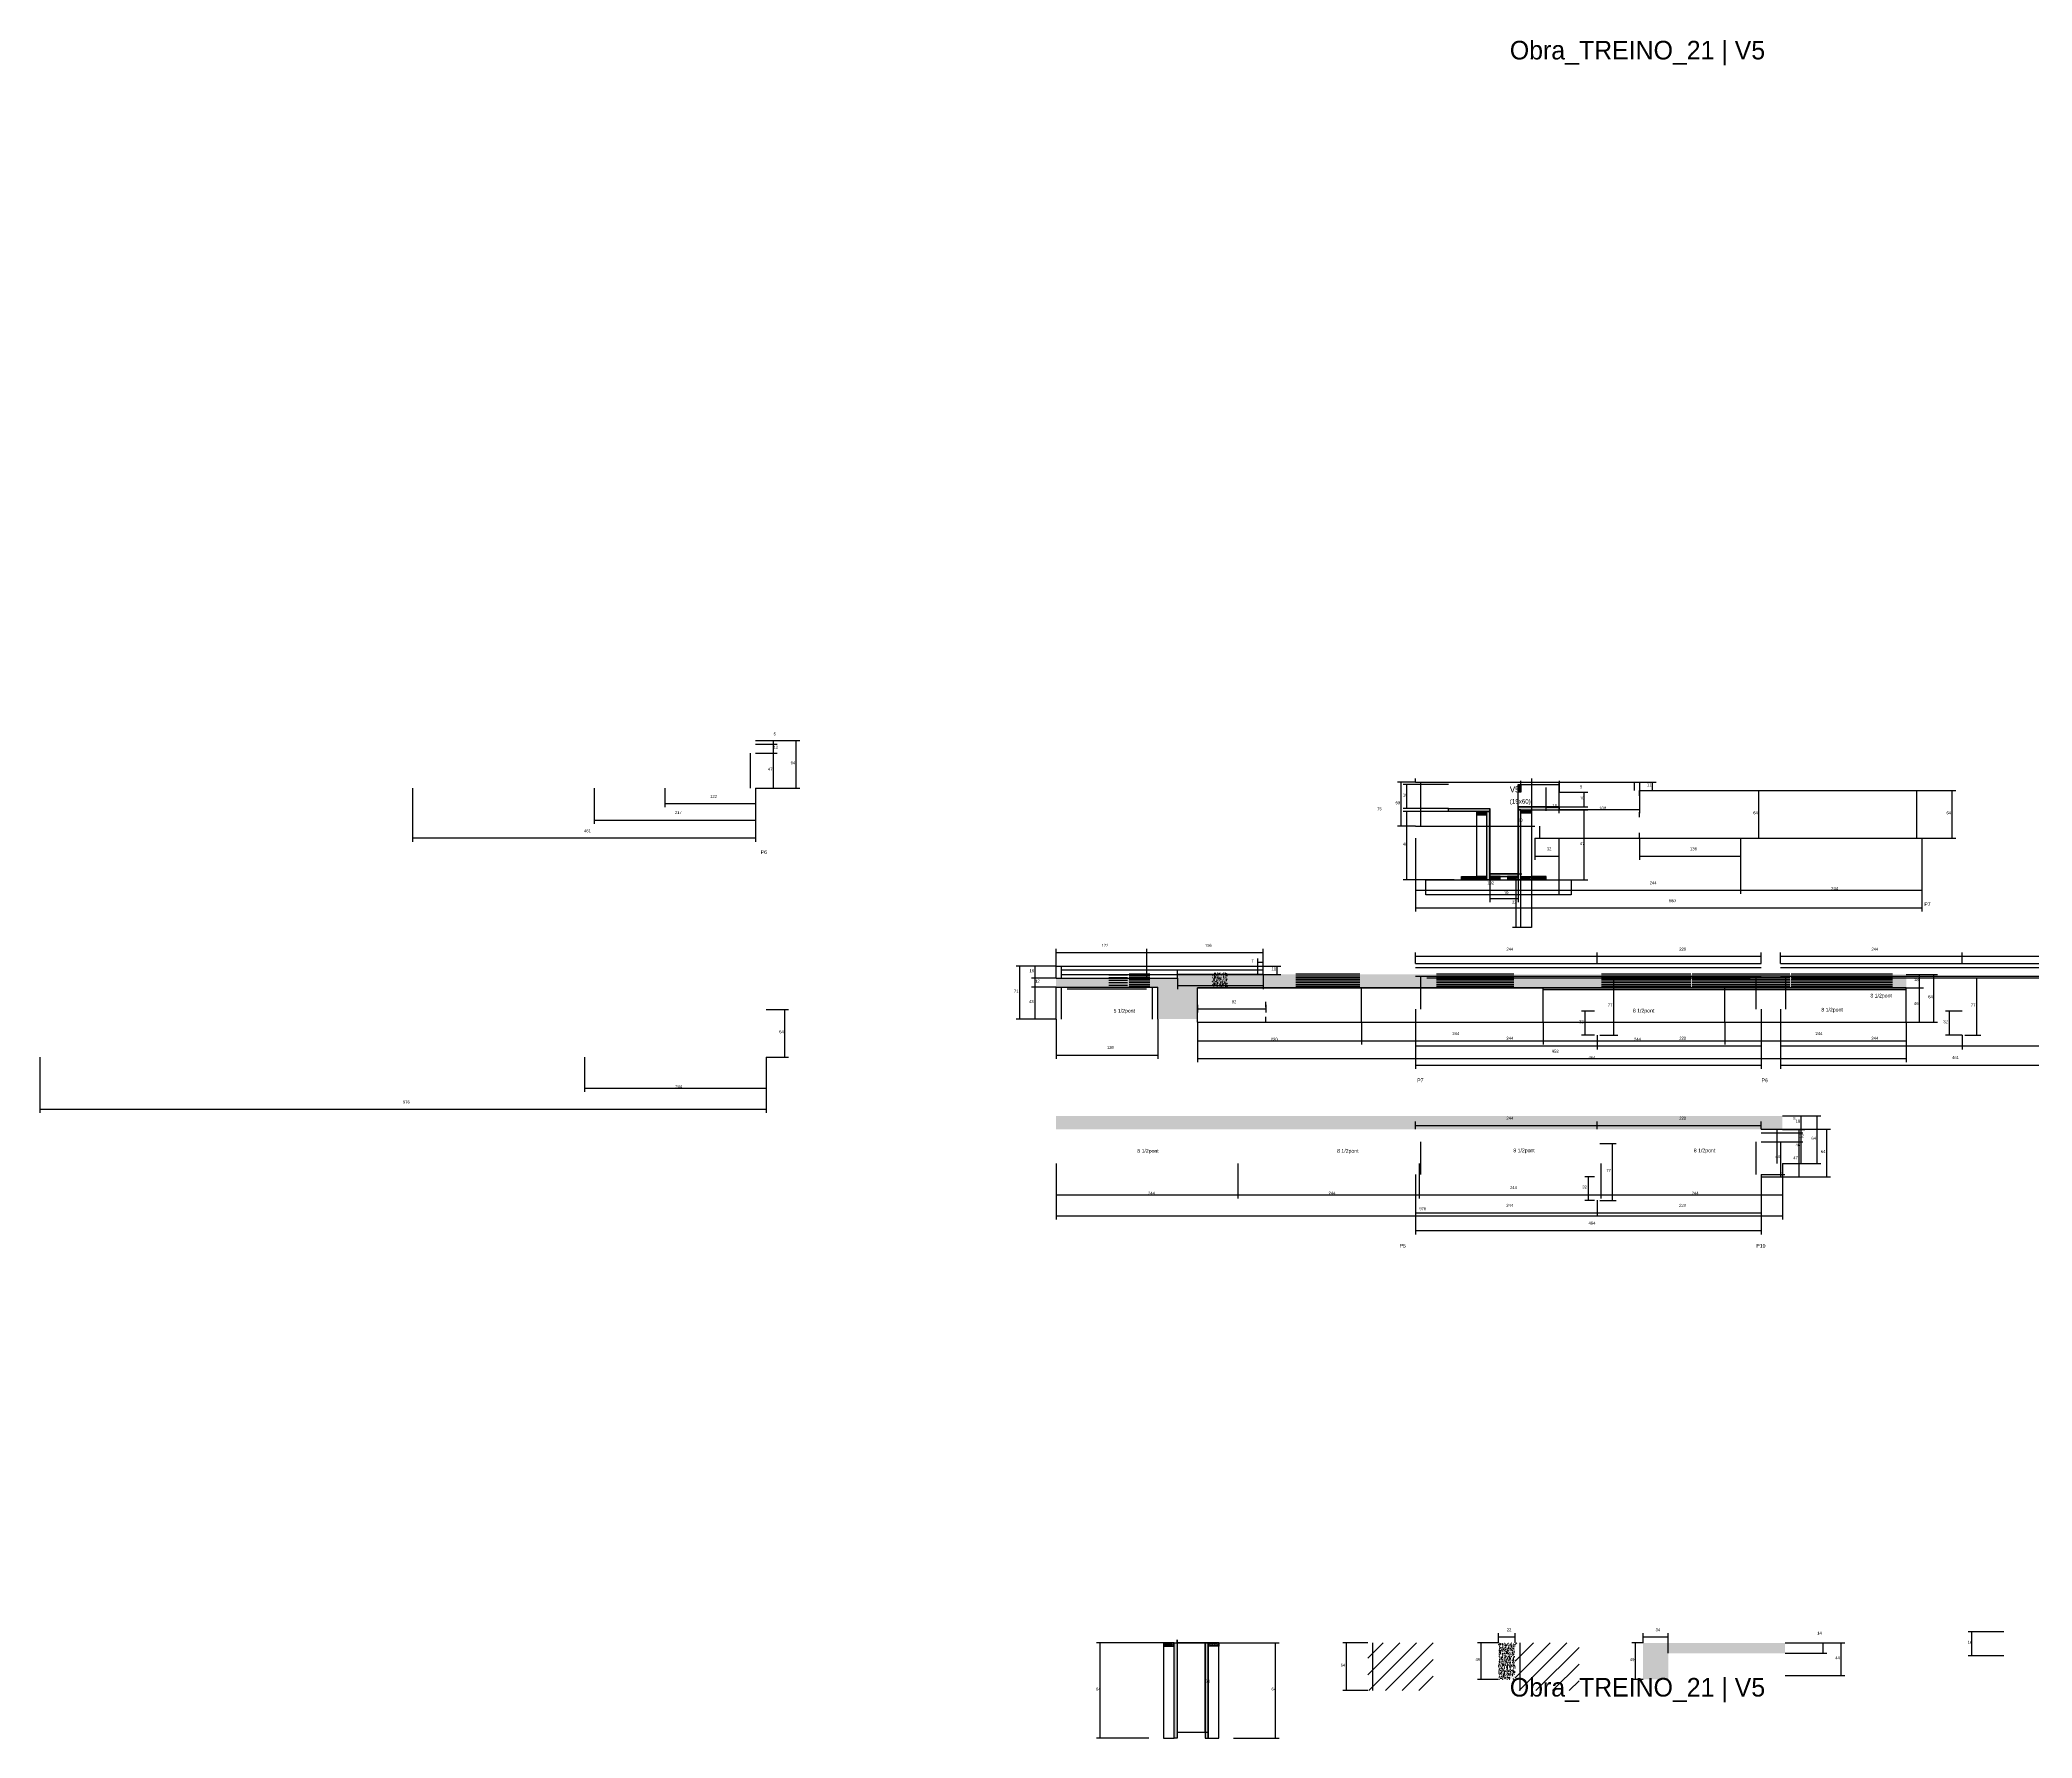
# Model space of a CAD drawing. Header units: metres. Extents: x -2848 to 22762, y -49062 to 1016.
# Drawn here: x -1976 to 702, y -29866 to -27584 of the extents above; entities that cross this region are included whole.
import ezdxf

# ---------------------------------------------------------------- set-up
doc = ezdxf.new("R2010")
doc.units = ezdxf.units.M
for name, color, linetype in [('CONCRETO', 251, 'Continuous'), ('COTA', 4, 'Continuous'), ('Cota Seção (2x)', 4, 'Continuous'), ('Hachura', 253, 'Continuous'), ('LABEL_ID', 3, 'Continuous'), ('Madeira', 126, 'Continuous'), ('NOMENCLATURA', 7, 'Continuous'), ('Painéis', 200, 'Continuous'), ('SARR_2.2x7', 40, 'Continuous'), ('SARR_EDITAR', 141, 'Continuous'), ('Texto Seção', 7, 'Continuous')]:
    doc.layers.add(name, color=color, linetype=linetype)

msp = doc.modelspace()

# ---------------------------------------------------------------- hatches: boundary and pattern name
at = {"layer": 'COTA'}
h = msp.add_hatch(dxfattribs=at)
h.set_pattern_fill('AR-CONC', scale=0.03)
h.paths.add_polyline_path([(-399.5, -28855.8), (-379.4, -28855.8), (-379.4, -28855.8), (-379.4, -28837.3), (-379.4, -28837.3), (-399.5, -28837.3), (-399.5, -28837.3), (-399.5, -28855.8)])
h = msp.add_hatch(dxfattribs=at)
h.set_pattern_fill('AR-CONC', scale=0.03)
h.paths.add_polyline_path([(-419.7, -28857.6), (44.8, -28857.6), (532.8, -28857.6), (532.8, -28839.6), (44.8, -28839.6), (-343.2, -28839.6), (-446.7, -28839.6), (-446.7, -28844.6), (-609.7, -28844.6), (-609.7, -28856.6), (-473.2, -28856.6), (-473.2, -28899.6), (-419.7, -28899.6)])
h = msp.add_hatch(dxfattribs=at)
h.set_pattern_fill('AR-CONC', scale=0.03)
h.paths.add_polyline_path([(366.3, -29047.8), (366.3, -29029.8), (-609.7, -29029.8), (-609.7, -29047.8)])
h = msp.add_hatch(dxfattribs=at)
h.set_pattern_fill('AR-CONC', scale=0.03)
h.paths.add_polyline_path([(-15, -29786.9), (7, -29786.9), (7, -29737.9), (-15, -29737.9)])
h = msp.add_hatch(dxfattribs=at)
h.set_pattern_fill('AR-CONC', scale=0.03)
h.paths.add_polyline_path([(213, -29751.9), (370, -29751.9), (370, -29737.9), (179, -29737.9), (179, -29786.9), (213, -29786.9), (213, -29781.9)])
at = {"layer": 'Hachura'}
h = msp.add_hatch(color=8, dxfattribs=at)
h.dxf.hatch_style = 1
h.paths.add_polyline_path([(11, -28584.5), (15, -28584.5), (15, -28584.5), (15, -28594.5), (15, -28594.5), (11, -28594.5), (11, -28594.5), (11, -28584.5)])
h = msp.add_hatch(color=8, dxfattribs=at)
h.dxf.hatch_style = 1
h.paths.add_polyline_path([(-82.6, -28620.5), (-82.6, -28616.5), (-82.6, -28616.5), (-27, -28616.5), (-27, -28616.5), (-27, -28620.5), (-27, -28620.5), (-82.6, -28620.5)])
h = msp.add_hatch(dxfattribs=at)
h.set_pattern_fill('ANSI31', scale=0.5)
h.paths.add_polyline_path([(-31, -28624.9), (-31, -28620.5), (-31, -28620.5), (-45, -28620.5), (-45, -28620.5), (-45, -28624.9), (-45, -28624.9), (-31, -28624.9)])
h = msp.add_hatch(color=8, dxfattribs=at)
h.dxf.hatch_style = 1
h.paths.add_polyline_path([(-31, -28620.5), (-27, -28620.5), (-27, -28620.5), (-27, -28712.5), (-27, -28712.5), (-31, -28712.5), (-31, -28712.5), (-31, -28620.5)])
h = msp.add_hatch(color=8, dxfattribs=at)
h.dxf.hatch_style = 1
h.paths.add_polyline_path([(66.6, -28618.5), (66.6, -28614.5), (66.6, -28614.5), (11, -28614.5), (11, -28614.5), (11, -28618.5), (11, -28618.5), (66.6, -28618.5)])
h = msp.add_hatch(color=8, dxfattribs=at)
h.dxf.hatch_style = 1
h.paths.add_polyline_path([(15, -28618.5), (11, -28618.5), (11, -28618.5), (11, -28712.5), (11, -28712.5), (15, -28712.5), (15, -28712.5), (15, -28618.5)])
h = msp.add_hatch(dxfattribs=at)
h.set_pattern_fill('ANSI31', scale=0.5)
h.paths.add_polyline_path([(15, -28622.9), (15, -28618.5), (15, -28618.5), (29, -28618.5), (29, -28618.5), (29, -28622.9), (29, -28622.9), (15, -28622.9)])
h = msp.add_hatch(dxfattribs=at)
h.set_pattern_fill('ANSI31', scale=0.5)
h.paths.add_polyline_path([(-65, -28712.5), (-65, -28708.1), (-65, -28708.1), (-45, -28708.1), (-45, -28708.1), (-45, -28712.5), (-45, -28712.5), (-65, -28712.5)])
h = msp.add_hatch(dxfattribs=at)
h.set_pattern_fill('ANSI31', scale=0.5)
h.paths.add_polyline_path([(-31, -28712.5), (-31, -28708.1), (-31, -28708.1), (-45, -28708.1), (-45, -28708.1), (-45, -28712.5), (-45, -28712.5), (-31, -28712.5)])
h = msp.add_hatch(color=8, dxfattribs=at)
h.dxf.hatch_style = 1
h.paths.add_polyline_path([(11, -28708.1), (11, -28704.5), (11, -28704.5), (-27, -28704.5), (-27, -28704.5), (-27, -28708.1), (-27, -28708.1), (11, -28708.1)])
h = msp.add_hatch(dxfattribs=at)
h.set_pattern_fill('ANSI31', scale=0.5)
h.paths.add_polyline_path([(-13, -28712.5), (-13, -28708.1), (-13, -28708.1), (-27, -28708.1), (-27, -28708.1), (-27, -28712.5), (-27, -28712.5), (-13, -28712.5)])
h = msp.add_hatch(dxfattribs=at)
h.set_pattern_fill('ANSI31', scale=0.5)
h.paths.add_polyline_path([(11, -28712.5), (11, -28708.1), (11, -28708.1), (-3, -28708.1), (-3, -28708.1), (-3, -28712.5), (-3, -28712.5), (11, -28712.5)])
h = msp.add_hatch(dxfattribs=at)
h.set_pattern_fill('ANSI31', scale=0.5)
h.paths.add_polyline_path([(15, -28712.5), (15, -28708.1), (15, -28708.1), (29, -28708.1), (29, -28708.1), (29, -28712.5), (29, -28712.5), (15, -28712.5)])
h = msp.add_hatch(dxfattribs=at)
h.set_pattern_fill('ANSI31', scale=0.5)
h.paths.add_polyline_path([(49, -28712.5), (49, -28708.1), (49, -28708.1), (29, -28708.1), (29, -28708.1), (29, -28712.5), (29, -28712.5), (49, -28712.5)])
h = msp.add_hatch(dxfattribs=at)
h.set_pattern_fill('ANSI31', scale=0.5)
h.paths.add_polyline_path([(-465.3, -29737.9), (-465.3, -29742.3), (-465.3, -29742.3), (-451.3, -29742.3), (-451.3, -29742.3), (-451.3, -29737.9), (-451.3, -29737.9), (-465.3, -29737.9)])
h = msp.add_hatch(color=8, dxfattribs=at)
h.dxf.hatch_style = 1
h.paths.add_polyline_path([(-451.3, -29737.9), (-447.3, -29737.9), (-447.3, -29737.9), (-447.3, -29865.9), (-447.3, -29865.9), (-451.3, -29865.9), (-451.3, -29865.9), (-451.3, -29737.9)])
h = msp.add_hatch(color=8, dxfattribs=at)
h.dxf.hatch_style = 1
h.paths.add_polyline_path([(-405.3, -29737.9), (-409.3, -29737.9), (-409.3, -29737.9), (-409.3, -29865.9), (-409.3, -29865.9), (-405.3, -29865.9), (-405.3, -29865.9), (-405.3, -29737.9)])
h = msp.add_hatch(dxfattribs=at)
h.set_pattern_fill('ANSI31', scale=0.5)
h.paths.add_polyline_path([(-391.3, -29737.9), (-391.3, -29742.3), (-391.3, -29742.3), (-405.3, -29742.3), (-405.3, -29742.3), (-405.3, -29737.9), (-405.3, -29737.9), (-391.3, -29737.9)])
h = msp.add_hatch(dxfattribs=at)
h.set_pattern_fill('ANSI31', scale=5)
h.paths.add_polyline_path([(-191, -29801.9), (-103, -29801.9), (-103, -29737.9), (-191, -29737.9)])
h = msp.add_hatch(dxfattribs=at)
h.set_pattern_fill('ANSI31', scale=5)
h.paths.add_polyline_path([(93, -29737.9), (7, -29737.9), (7, -29801.9), (93, -29801.9)])

# ---------------------------------------------------------------- linework, layer by layer
at = {"layer": 'CONCRETO'}
msp.add_lwpolyline([(-409.3, -29757.9), (-409.3, -29737.9), (-447.3, -29737.9), (-447.3, -29733.9), (-447.3, -29733.9), (-447.3, -29857.9), (-409.3, -29857.9), (-409.3, -29757.9)], close=True, dxfattribs=at)
at = {"layer": 'COTA'}
for p, q in [((-1013.7, -28525.3), (-984.5, -28525.3)), ((-1013.7, -28525.3), (-954, -28525.3)), ((-1013.7, -28530.3), (-984.5, -28530.3)), ((-1013.7, -28530.3), (-984.5, -28530.3)), ((-1013.7, -28542.3), (-984.5, -28542.3)), ((-1013.7, -28542.3), (-984.5, -28542.3)), ((-989.5, -28530.3), (-989.5, -28525.3)), ((-989.5, -28542.3), (-989.5, -28530.3)), ((-989.5, -28589.3), (-989.5, -28542.3)), ((-959, -28589.3), (-959, -28525.3)), ((-1474.7, -28589.3), (-1474.7, -28661.2)), ((-1230.7, -28589.3), (-1230.7, -28637.3)), ((-1135.7, -28589.3), (-1135.7, -28615)), ((-1013.7, -28589.3), (-1013.7, -28661.2)), ((-1013.7, -28589.3), (-984.5, -28589.3)), ((-1013.7, -28589.3), (-1013.7, -28615)), ((-1013.7, -28589.3), (-954, -28589.3)), ((-1013.7, -28589.3), (-1013.7, -28637.3)), ((-126.6, -28581.4), (-151, -28581.4)), ((-146, -28640.4), (-146, -28581.4)), ((-82.6, -28584.5), (-143.3, -28584.5)), ((-138.3, -28616.5), (-138.3, -28584.5)), ((-126.6, -28581.4), (-126.6, -28576.4)), ((-126.6, -28581.4), (29.4, -28581.4)), ((15, -28584.5), (15, -28579.5)), ((15, -28584.5), (66.6, -28584.5)), ((29.4, -28656.4), (29.4, -28576.4)), ((48.4, -28588.4), (48.4, -28619.6)), ((65.9, -28581.4), (65.9, -28623)), ((65.9, -28588.4), (65.9, -28619.6)), ((66.6, -28594.5), (66.6, -28579.5)), ((66.6, -28594.5), (104.8, -28594.5)), ((99.8, -28614.5), (99.8, -28594.5)), ((174.4, -28581.4), (196.9, -28581.4)), ((174.4, -28581.4), (174.4, -28623)), ((174.4, -28592.4), (196.9, -28592.4)), ((191.9, -28592.4), (191.9, -28581.4)), ((309.9, -28592.4), (339.7, -28592.4)), ((334.7, -28656.4), (334.7, -28592.4)), ((553.9, -28592.4), (599.4, -28592.4)), ((594.4, -28656.4), (594.4, -28592.4)), ((-1135.7, -28610), (-1013.7, -28610)), ((-82.6, -28616.5), (-143.3, -28616.5)), ((-82.6, -28620.5), (-143.3, -28620.5)), ((-138.3, -28712.5), (-138.3, -28620.5)), ((48.4, -28614.6), (65.9, -28614.6)), ((65.9, -28618), (174.4, -28618)), ((66.6, -28614.5), (104.8, -28614.5)), ((66.6, -28618.5), (104.8, -28618.5)), ((99.8, -28712.5), (99.8, -28618.5)), ((-1230.7, -28632.3), (-1013.7, -28632.3)), ((-126.6, -28640.4), (-151, -28640.4)), ((-1474.7, -28656.2), (-1013.7, -28656.2)), ((-126.6, -28656.4), (-126.6, -28755.1)), ((-126.6, -28656.4), (-126.6, -28731.2)), ((33.4, -28656.4), (33.4, -28685.5)), ((65.9, -28656.4), (65.9, -28731.2)), ((65.9, -28656.4), (65.9, -28731.2)), ((65.9, -28656.4), (65.9, -28685.5)), ((174.4, -28656.4), (174.4, -28685.5)), ((309.9, -28656.4), (309.9, -28731.2)), ((309.9, -28656.4), (309.9, -28731.2)), ((309.9, -28656.4), (339.7, -28656.4)), ((309.9, -28656.4), (309.9, -28685.5)), ((553.9, -28656.4), (553.9, -28731.2)), ((553.9, -28656.4), (553.9, -28755.1)), ((553.9, -28656.4), (599.4, -28656.4)), ((33.4, -28680.5), (65.9, -28680.5)), ((174.4, -28680.5), (309.9, -28680.5)), ((-74.6, -28712.5), (-143.3, -28712.5)), ((-126.6, -28726.2), (65.9, -28726.2)), ((-27, -28712.5), (-27, -28742.4)), ((15, -28712.5), (3.4, -28712.5)), ((8.4, -28776.5), (8.4, -28712.5)), ((11, -28712.5), (11, -28742.4)), ((49, -28712.5), (104.8, -28712.5)), ((65.9, -28726.2), (309.9, -28726.2)), ((309.9, -28726.2), (553.9, -28726.2)), ((-126.6, -28750.1), (553.9, -28750.1)), ((-27, -28737.4), (11, -28737.4)), ((15, -28776.5), (3.4, -28776.5)), ((-609.7, -28828.6), (-609.7, -28805.1)), ((-609.7, -28810.1), (-487.7, -28810.1)), ((-487.7, -28828.6), (-487.7, -28805.1)), ((-487.7, -28828.6), (-487.7, -28805.1)), ((-487.7, -28810.1), (-331.7, -28810.1)), ((-331.7, -28828.6), (-331.7, -28805.1)), ((-126.6, -28825.1), (-126.6, -28810.2)), ((117.4, -28825.1), (117.4, -28810.2)), ((117.4, -28825.1), (117.4, -28810.2)), ((337.9, -28825.1), (337.9, -28810.2)), ((363.9, -28825.1), (363.9, -28810.2)), ((607.9, -28825.1), (607.9, -28810.2)), ((607.9, -28825.1), (607.9, -28810.2)), ((-609.7, -28828.6), (-663.4, -28828.6)), ((-658.4, -28899.6), (-658.4, -28828.6)), ((-609.7, -28828.6), (-643, -28828.6)), ((-638, -28844.6), (-638, -28828.6)), ((-338.7, -28828.6), (-338.7, -28818.2)), ((-338.7, -28823.2), (-331.7, -28823.2)), ((-331.7, -28828.6), (-331.7, -28818.2)), ((-331.7, -28828.6), (-307.7, -28828.6)), ((-312.7, -28839.6), (-312.7, -28828.6)), ((-126.6, -28815.2), (117.4, -28815.2)), ((117.4, -28815.2), (337.9, -28815.2)), ((363.9, -28815.2), (607.9, -28815.2)), ((607.9, -28815.2), (824.9, -28815.2)), ((-609.7, -28844.6), (-643, -28844.6)), ((-609.7, -28844.6), (-643, -28844.6)), ((-609.7, -28856.6), (-643, -28856.6)), ((-609.7, -28856.6), (-643, -28856.6)), ((-638, -28856.6), (-638, -28844.6)), ((-638, -28899.6), (-638, -28856.6)), ((-446.7, -28844.6), (-446.7, -28859.6)), ((-446.7, -28854.6), (-331.7, -28854.6)), ((-331.7, -28839.6), (-331.7, -28859.6)), ((-331.7, -28839.6), (-307.7, -28839.6)), ((120.9, -28844.3), (145, -28844.3)), ((140, -28921.1), (140, -28844.3)), ((532.8, -28839.6), (555.8, -28839.6)), ((532.8, -28839.6), (574.9, -28839.6)), ((532.8, -28857.6), (555.8, -28857.6)), ((532.8, -28857.6), (555.8, -28857.6)), ((550.8, -28857.6), (550.8, -28839.6)), ((550.8, -28903.6), (550.8, -28857.6)), ((569.9, -28903.6), (569.9, -28839.6)), ((611.4, -28844.3), (632.8, -28844.3)), ((627.8, -28921.1), (627.8, -28844.3)), ((-999.6, -28886.6), (-969.4, -28886.6)), ((-974.4, -28950.6), (-974.4, -28886.6)), ((-419.7, -28880.6), (-419.7, -28890.9)), ((-419.7, -28885.9), (-327.7, -28885.9)), ((-327.7, -28880.6), (-327.7, -28890.9)), ((-126.6, -28886.1), (-126.6, -28966.5)), ((-126.6, -28889.1), (-126.6, -28940.4)), ((113.9, -28889.1), (96.3, -28889.1)), ((101.3, -28921.1), (101.3, -28889.1)), ((337.9, -28886.1), (337.9, -28966.5)), ((337.9, -28889.1), (337.9, -28940.4)), ((363.9, -28886.1), (363.9, -28966.5)), ((363.9, -28889.1), (363.9, -28940.4)), ((607.9, -28889.1), (585.7, -28889.1)), ((590.7, -28921.1), (590.7, -28889.1)), ((-609.7, -28899.6), (-663.4, -28899.6)), ((-609.7, -28899.6), (-643, -28899.6)), ((-609.7, -28899.6), (-609.7, -28953)), ((-473.2, -28899.6), (-473.2, -28953)), ((-419.7, -28903.6), (-419.7, -28933.7)), ((-419.7, -28903.6), (-419.7, -28957.6)), ((-199.2, -28903.6), (-199.2, -28933.7)), ((-199.2, -28903.6), (-199.2, -28933.7)), ((44.8, -28903.6), (44.8, -28933.7)), ((44.8, -28903.6), (44.8, -28933.7)), ((288.8, -28903.6), (288.8, -28933.7)), ((288.8, -28903.6), (288.8, -28933.7)), ((532.8, -28903.6), (532.8, -28933.7)), ((532.8, -28903.6), (532.8, -28957.6)), ((532.8, -28903.6), (555.8, -28903.6)), ((532.8, -28903.6), (574.9, -28903.6)), ((-419.7, -28928.7), (-199.2, -28928.7)), ((-199.2, -28928.7), (44.8, -28928.7)), ((-126.6, -28935.4), (117.4, -28935.4)), ((44.8, -28928.7), (288.8, -28928.7)), ((113.9, -28921.1), (96.3, -28921.1)), ((117.4, -28921.1), (117.4, -28940.4)), ((117.4, -28921.1), (117.4, -28940.4)), ((117.4, -28935.4), (337.9, -28935.4)), ((120.9, -28921.1), (145, -28921.1)), ((288.8, -28928.7), (532.8, -28928.7)), ((363.9, -28935.4), (607.9, -28935.4)), ((607.9, -28921.1), (585.7, -28921.1)), ((607.9, -28921.1), (607.9, -28940.4)), ((607.9, -28921.1), (607.9, -28940.4)), ((607.9, -28935.4), (824.9, -28935.4)), ((611.4, -28921.1), (632.8, -28921.1)), ((-1975.6, -28950.6), (-1975.6, -29025.7)), ((-1243.6, -28950.6), (-1243.6, -28997.3)), ((-999.6, -28950.6), (-999.6, -28997.3)), ((-999.6, -28950.6), (-969.4, -28950.6)), ((-999.6, -28950.6), (-999.6, -29025.7)), ((-609.7, -28948), (-473.2, -28948)), ((-419.7, -28952.6), (532.8, -28952.6)), ((-126.6, -28961.5), (337.9, -28961.5)), ((363.9, -28961.5), (824.9, -28961.5)), ((-1243.6, -28992.3), (-999.6, -28992.3)), ((-1975.6, -29020.7), (-999.6, -29020.7)), ((-126.6, -29047.4), (-126.6, -29037.4)), ((-126.6, -29042.4), (117.4, -29042.4)), ((117.4, -29047.4), (117.4, -29037.4)), ((117.4, -29047.4), (117.4, -29037.4)), ((117.4, -29042.4), (337.9, -29042.4)), ((337.9, -29047.4), (337.9, -29037.4)), ((337.9, -29047.4), (394, -29047.4)), ((337.9, -29047.4), (431.2, -29047.4)), ((366.3, -29029.8), (396.5, -29029.8)), ((366.3, -29029.8), (417.9, -29029.8)), ((366.3, -29047.8), (396.5, -29047.8)), ((366.3, -29047.8), (396.5, -29047.8)), ((389, -29052.4), (389, -29047.4)), ((391.5, -29047.8), (391.5, -29029.8)), ((391.5, -29093.8), (391.5, -29047.8)), ((412.9, -29093.8), (412.9, -29029.8)), ((426.2, -29111.4), (426.2, -29047.4)), ((120.9, -29066.6), (142.8, -29066.6)), ((137.8, -29143.4), (137.8, -29066.6)), ((337.9, -29052.4), (394, -29052.4)), ((337.9, -29052.4), (394, -29052.4)), ((337.9, -29064.4), (394, -29064.4)), ((337.9, -29064.4), (394, -29064.4)), ((337.9, -29064.4), (369.4, -29064.4)), ((364.4, -29108.4), (364.4, -29064.4)), ((389, -29064.4), (389, -29052.4)), ((389, -29111.4), (389, -29064.4)), ((-609.7, -29093.8), (-609.7, -29140.6)), ((-609.7, -29093.8), (-609.7, -29169)), ((-365.7, -29093.8), (-365.7, -29140.6)), ((-365.7, -29093.8), (-365.7, -29140.6)), ((-121.7, -29093.8), (-121.7, -29140.6)), ((-121.7, -29093.8), (-121.7, -29140.6)), ((122.3, -29093.8), (122.3, -29140.6)), ((122.3, -29093.8), (122.3, -29140.6)), ((366.3, -29093.8), (366.3, -29140.6)), ((366.3, -29093.8), (396.5, -29093.8)), ((366.3, -29093.8), (366.3, -29169)), ((366.3, -29093.8), (417.9, -29093.8)), ((-126.6, -29108.4), (-126.6, -29188.9)), ((-126.6, -29111.4), (-126.6, -29165)), ((113.9, -29111.4), (100.8, -29111.4)), ((105.8, -29143.4), (105.8, -29111.4)), ((337.9, -29108.4), (337.9, -29188.9)), ((337.9, -29108.4), (369.4, -29108.4)), ((337.9, -29108.4), (369.4, -29108.4)), ((337.9, -29111.4), (337.9, -29165)), ((337.9, -29111.4), (394, -29111.4)), ((337.9, -29111.4), (431.2, -29111.4)), ((337.9, -29111.4), (369.4, -29111.4)), ((364.4, -29111.4), (364.4, -29108.4)), ((-609.7, -29135.6), (-365.7, -29135.6)), ((-365.7, -29135.6), (-121.7, -29135.6)), ((-121.7, -29135.6), (122.3, -29135.6)), ((113.9, -29143.4), (100.8, -29143.4)), ((117.4, -29143), (117.4, -29165)), ((117.4, -29143), (117.4, -29165)), ((120.9, -29143.4), (142.8, -29143.4)), ((122.3, -29135.6), (366.3, -29135.6)), ((-609.7, -29164), (366.3, -29164)), ((-126.6, -29160), (117.4, -29160)), ((-126.6, -29183.9), (337.9, -29183.9)), ((117.4, -29160), (337.9, -29160)), ((-465.3, -29737.9), (-555.6, -29737.9)), ((-550.6, -29865.9), (-550.6, -29737.9)), ((-391.3, -29737.9), (-309.8, -29737.9)), ((-314.8, -29865.9), (-314.8, -29737.9)), ((-191, -29737.9), (-224.3, -29737.9)), ((-219.3, -29801.9), (-219.3, -29737.9)), ((-15, -29737.9), (-43.6, -29737.9)), ((-38.6, -29786.9), (-38.6, -29737.9)), ((-15, -29737.9), (-15, -29724.9)), ((-15, -29729.9), (7, -29729.9)), ((7, -29737.9), (7, -29724.9)), ((179, -29737.9), (163.9, -29737.9)), ((168.9, -29786.9), (168.9, -29737.9)), ((179, -29737.9), (179, -29724.9)), ((179, -29729.9), (213, -29729.9)), ((213, -29751.9), (213, -29724.9)), ((370, -29737.9), (426.1, -29737.9)), ((370, -29737.9), (450.4, -29737.9)), ((421.1, -29751.9), (421.1, -29737.9)), ((445.4, -29781.9), (445.4, -29737.9)), ((664.1, -29723.1), (615.8, -29723.1)), ((620.8, -29755.1), (620.8, -29723.1)), ((370, -29751.9), (426.1, -29751.9)), ((664.1, -29755.1), (615.8, -29755.1)), ((-15, -29786.9), (-43.6, -29786.9)), ((179, -29786.9), (163.9, -29786.9)), ((370, -29781.9), (450.4, -29781.9)), ((-191, -29801.9), (-224.3, -29801.9)), ((-485.3, -29865.9), (-555.6, -29865.9)), ((-371.3, -29865.9), (-309.8, -29865.9))]:
    msp.add_line(p, q, dxfattribs=at)
at = {"layer": 'Cota Seção (2x)'}
for p, q in [((11, -28704.5), (11, -28584.5)), ((11, -28584.5), (16, -28584.5)), ((11, -28704.5), (16, -28704.5)), ((-447.3, -29737.9), (-404.3, -29737.9)), ((-409.3, -29857.9), (-409.3, -29737.9)), ((-447.3, -29857.9), (-404.3, -29857.9))]:
    msp.add_line(p, q, dxfattribs=at)
at = {"layer": 'Madeira'}
for points in [[(-31, -28624.9), (-31, -28620.5), (-45, -28620.5), (-45, -28624.9)], [(-31, -28620.5), (-45, -28620.5), (-45, -28712.5), (-31, -28712.5)], [(15, -28622.9), (15, -28618.5), (29, -28618.5), (29, -28622.9)], [(15, -28618.5), (29, -28618.5), (29, -28776.5), (15, -28776.5)], [(82.5, -28732.5), (-112.7, -28732.5), (-112.7, -28712.5), (82.5, -28712.5)], [(-65, -28712.5), (-65, -28708.1), (-45, -28708.1), (-45, -28712.5)], [(-31, -28712.5), (-31, -28708.1), (-45, -28708.1), (-45, -28712.5)], [(-13, -28712.5), (-13, -28708.1), (-27, -28708.1), (-27, -28712.5)], [(11, -28712.5), (11, -28708.1), (-3, -28708.1), (-3, -28712.5)], [(15, -28712.5), (15, -28708.1), (29, -28708.1), (29, -28712.5)], [(49, -28712.5), (49, -28708.1), (29, -28708.1), (29, -28712.5)], [(-465.3, -29737.9), (-465.3, -29742.3), (-451.3, -29742.3), (-451.3, -29737.9)], [(-465.3, -29865.9), (-451.3, -29865.9), (-451.3, -29737.9), (-465.3, -29737.9)], [(-391.3, -29737.9), (-391.3, -29742.3), (-405.3, -29742.3), (-405.3, -29737.9)], [(-391.3, -29737.9), (-405.3, -29737.9), (-405.3, -29865.9), (-391.3, -29865.9)]]:
    msp.add_lwpolyline(points, close=True, dxfattribs=at)
at = {"layer": 'Painéis'}
for p, q in [((-126.6, -28581.4), (174.4, -28581.4)), ((15, -28594.5), (15, -28584.5)), ((174.4, -28592.4), (553.9, -28592.4)), ((-82.6, -28616.5), (-27, -28616.5)), ((-82.6, -28620.5), (-82.6, -28616.5)), ((-27, -28620.5), (-27, -28616.5)), ((-27, -28712.5), (-27, -28620.5)), ((11, -28614.5), (66.6, -28614.5)), ((11, -28618.5), (11, -28614.5)), ((11, -28712.5), (11, -28618.5)), ((66.6, -28618.5), (66.6, -28614.5)), ((-126.6, -28640.4), (33.4, -28640.4)), ((33.4, -28656.4), (553.9, -28656.4)), ((-27, -28704.5), (11, -28704.5)), ((-27, -28708.1), (-27, -28704.5)), ((11, -28708.1), (11, -28704.5)), ((-609.7, -28828.6), (-331.7, -28828.6)), ((-609.7, -28844.6), (-609.7, -28828.6)), ((-487.7, -28844.6), (-487.7, -28828.6)), ((-331.7, -28839.6), (-331.7, -28828.6)), ((-126.6, -28825.1), (337.9, -28825.1)), ((-126.6, -28830.1), (337.9, -28830.1)), ((363.9, -28825.1), (824.9, -28825.1)), ((363.9, -28830.1), (824.9, -28830.1)), ((-609.7, -28844.6), (-446.7, -28844.6)), ((-609.7, -28856.6), (-473.2, -28856.6)), ((-609.7, -28899.6), (-609.7, -28856.6)), ((-473.2, -28899.6), (-473.2, -28856.6)), ((-446.7, -28839.6), (-331.7, -28839.6)), ((-446.7, -28844.6), (-446.7, -28839.6)), ((-419.7, -28857.6), (44.8, -28857.6)), ((-419.7, -28903.6), (-419.7, -28857.6)), ((-199.2, -28903.6), (-199.2, -28857.6)), ((-126.6, -28842.1), (337.9, -28842.1)), ((44.8, -28857.6), (532.8, -28857.6)), ((44.8, -28903.6), (44.8, -28857.6)), ((288.8, -28903.6), (288.8, -28857.6)), ((363.9, -28842.1), (824.9, -28842.1)), ((532.8, -28903.6), (532.8, -28857.6))]:
    msp.add_line(p, q, dxfattribs=at)
for points in [[(11, -28584.5), (15, -28584.5), (15, -28594.5), (11, -28594.5)], [(-82.6, -28620.5), (-82.6, -28616.5), (-27, -28616.5), (-27, -28620.5)], [(-31, -28620.5), (-27, -28620.5), (-27, -28712.5), (-31, -28712.5)], [(66.6, -28618.5), (66.6, -28614.5), (11, -28614.5), (11, -28618.5)], [(15, -28618.5), (11, -28618.5), (11, -28712.5), (15, -28712.5)], [(11, -28708.1), (11, -28704.5), (-27, -28704.5), (-27, -28708.1)], [(-451.3, -29737.9), (-447.3, -29737.9), (-447.3, -29865.9), (-451.3, -29865.9)], [(-405.3, -29737.9), (-409.3, -29737.9), (-409.3, -29865.9), (-405.3, -29865.9)]]:
    msp.add_lwpolyline(points, close=True, dxfattribs=at)
for points in [[(-331.7, -28839.6), (-446.7, -28839.6)], [(532.8, -28857.6), (44.8, -28857.6), (-419.7, -28857.6)], [(-419.7, -28903.6), (44.8, -28903.6), (532.8, -28903.6)]]:
    msp.add_lwpolyline(points, dxfattribs=at)
at = {"layer": 'SARR_2.2x7'}
for p, q in [((-1020.7, -28589.3), (-1020.7, -28542.3)), ((-119.6, -28640.4), (-119.6, -28581.4)), ((167.4, -28592.4), (167.4, -28581.4)), ((174.4, -28599.4), (174.4, -28592.4)), ((546.9, -28656.4), (546.9, -28592.4)), ((174.4, -28628.4), (174.4, -28621.4)), ((40.4, -28656.4), (40.4, -28640.4)), ((174.4, -28656.4), (174.4, -28649.4)), ((-602.7, -28844.6), (-602.7, -28828.6)), ((-338.7, -28839.6), (-338.7, -28828.6)), ((-602.7, -28899.6), (-602.7, -28856.6)), ((-594.7, -28858.8), (-488.2, -28858.8)), ((-538.7, -28840.2), (-513.7, -28840.2)), ((-538.7, -28843.7), (-513.7, -28843.7)), ((-538.7, -28847.2), (-513.7, -28847.2)), ((-538.7, -28850.6), (-513.7, -28850.6)), ((-538.7, -28854.1), (-513.7, -28854.1)), ((-511.7, -28839), (-483.7, -28839)), ((-511.7, -28841.3), (-483.7, -28841.3)), ((-511.7, -28843.7), (-483.7, -28843.7)), ((-511.7, -28846), (-483.7, -28846)), ((-511.7, -28848.3), (-483.7, -28848.3)), ((-511.7, -28850.6), (-483.7, -28850.6)), ((-511.7, -28853), (-483.7, -28853)), ((-511.7, -28855.3), (-483.7, -28855.3)), ((-480.2, -28899.6), (-480.2, -28856.6)), ((-287.7, -28839), (-201.7, -28839)), ((-287.7, -28841.3), (-201.7, -28841.3)), ((-287.7, -28843.7), (-201.7, -28843.7)), ((-287.7, -28846), (-201.7, -28846)), ((-287.7, -28848.3), (-201.7, -28848.3)), ((-287.7, -28850.6), (-201.7, -28850.6)), ((-287.7, -28853), (-201.7, -28853)), ((-287.7, -28855.3), (-201.7, -28855.3)), ((-119.6, -28886.1), (-119.6, -28842.1)), ((-111.6, -28844.3), (117.4, -28844.3)), ((-98.7, -28839), (5.3, -28839)), ((-98.7, -28841.3), (5.3, -28841.3)), ((-98.7, -28843.7), (5.3, -28843.7)), ((-98.7, -28846), (5.3, -28846)), ((-98.7, -28848.3), (5.3, -28848.3)), ((-98.7, -28850.6), (5.3, -28850.6)), ((-98.7, -28853), (5.3, -28853)), ((-98.7, -28855.3), (5.3, -28855.3)), ((44.8, -28859.8), (288.8, -28859.8)), ((117.4, -28844.3), (322.9, -28844.3)), ((123.3, -28839), (243.2, -28839)), ((123.3, -28841.3), (243.2, -28841.3)), ((123.3, -28843.7), (243.2, -28843.7)), ((123.3, -28846), (243.2, -28846)), ((123.3, -28848.3), (243.2, -28848.3)), ((123.3, -28850.6), (243.2, -28850.6)), ((123.3, -28853), (243.2, -28853)), ((123.3, -28855.3), (243.2, -28855.3)), ((245.2, -28839), (376.2, -28839)), ((245.2, -28841.3), (376.2, -28841.3)), ((245.2, -28843.7), (376.2, -28843.7)), ((245.2, -28846), (376.2, -28846)), ((245.2, -28848.3), (376.2, -28848.3)), ((245.2, -28850.6), (376.2, -28850.6)), ((245.2, -28853), (376.2, -28853)), ((245.2, -28855.3), (376.2, -28855.3)), ((288.8, -28859.8), (532.8, -28859.8)), ((330.9, -28886.1), (330.9, -28842.1)), ((370.9, -28886.1), (370.9, -28842.1)), ((378.2, -28839), (514.2, -28839)), ((378.2, -28841.3), (514.2, -28841.3)), ((378.2, -28843.7), (514.2, -28843.7)), ((378.2, -28846), (514.2, -28846)), ((378.2, -28848.3), (514.2, -28848.3)), ((378.2, -28850.6), (514.2, -28850.6)), ((378.2, -28853), (514.2, -28853)), ((378.2, -28855.3), (514.2, -28855.3)), ((378.9, -28844.3), (607.9, -28844.3)), ((607.9, -28844.3), (809.9, -28844.3)), ((-327.7, -28883.6), (-327.7, -28876.6)), ((-327.7, -28903.6), (-327.7, -28896.6)), ((359.3, -29093.8), (359.3, -29047.8)), ((-119.6, -29108.4), (-119.6, -29064.4)), ((330.9, -29108.4), (330.9, -29064.4)), ((-184, -29801.9), (-184, -29737.9)), ((14, -29801.9), (14, -29737.9))]:
    msp.add_line(p, q, dxfattribs=at)
at = {"layer": 'SARR_EDITAR'}
for p, q in [((-602.7, -28833.6), (-331.7, -28833.6)), ((-446.7, -28839.6), (-446.7, -28834.6)), ((-602.7, -28839.6), (-446.7, -28839.6))]:
    msp.add_line(p, q, dxfattribs=at)

# ---------------------------------------------------------------- texts
at = {"layer": 'COTA'}
for s, p in [('5', (-989.5, -28518.4)), ('12', (-989.5, -28536.3)), ('47', (-997.1, -28565.8)), ('64', (-966.6, -28557.3)), ('16', (-143.8, -28600.5)), ('5', (94.3, -28589.5)), ('11', (184.3, -28586.9)), ('217', (-1122.2, -28624.2)), ('122', (-1074.7, -28602.4)), ('75', (-178.4, -28618.9)), ('59', (-153.6, -28610.9)), ('18', (57.2, -28614.6)), ('10', (94.3, -28604.5)), ('108', (120.2, -28618)), ('64', (327.1, -28624.4)), ('64', (586.8, -28624.4)), ('461', (-1244.2, -28648.6)), ('46', (-143.8, -28666.5)), ('32', (49.7, -28672.8)), ('47', (94.3, -28665.5)), ('136', (242.2, -28672.8)), ('192', (-30.3, -28718.6)), ('19', (-8, -28731.9)), ('244', (187.9, -28718.6)), ('244', (431.9, -28726.2)), ('32', (2.9, -28744.5)), ('680', (213.7, -28742.5)), ('122', (-548.7, -28802.5)), ('156', (-409.7, -28802.5)), ('244', (-4.6, -28807.6)), ('220', (227.7, -28807.6)), ('244', (485.9, -28807.6)), ('16', (-645.6, -28836.6)), ('7', (-347.3, -28823.2)), ('11', (-320.3, -28834.1)), ('71', (-666.5, -28864.1)), ('12', (-638, -28850.6)), ('115', (-389.2, -28847)), ('18', (543.2, -28848.6)), ('43', (-646.2, -28878.1)), ('92', (-373.7, -28878.3)), ('77', (131.8, -28882.7)), ('46', (543.2, -28880.6)), ('64', (562.3, -28871.6)), ('77', (619.6, -28882.7)), ('64', (-981.9, -28918.6)), ('244', (-77.2, -28921.1)), ('32', (93, -28905.1)), ('244', (410.8, -28921.1)), ('32', (582.5, -28905.1)), ('136', (-541.5, -28939.7)), ('220', (-321.2, -28928.7)), ('244', (-4.6, -28927.4)), ('952', (56.5, -28944.9)), ('244', (166.8, -28928.7)), ('220', (227.7, -28927.3)), ('244', (485.9, -28927.4)), ('464', (105.7, -28953.4)), ('461', (594.4, -28953.4)), ('244', (-1121.6, -28992.3)), ('976', (-1487.6, -29013.1)), ('244', (-4.6, -29034.8)), ('220', (227.7, -29034.8)), ('5', (380.9, -29035.4)), ('18', (384, -29038.8)), ('46', (384, -29070.8)), ('12', (389, -29058.4)), ('64', (405.3, -29061.8)), ('64', (418.1, -29079.4)), ('77', (129.7, -29105)), ('44', (356.8, -29086.4)), ('47', (381, -29087.9)), ('244', (-486.2, -29135.6)), ('244', (-243.7, -29135.6)), ('244', (0.3, -29128)), ('32', (97.5, -29127.4)), ('244', (244.3, -29135.6)), ('3', (364.4, -29109.9)), ('976', (-121.7, -29156.4)), ('244', (-4.6, -29151.9)), ('220', (227.7, -29151.9)), ('464', (105.7, -29175.8)), ('22', (-4, -29722.4)), ('34', (196, -29722.2)), ('14', (413, -29726.8)), ('16', (615.3, -29739.1)), ('64', (-227.4, -29769.9)), ('49', (-46.2, -29762.4)), ('49', (161.3, -29762.4)), ('44', (437.4, -29759.9)), ('64', (-556.1, -29801.9)), ('64', (-320.3, -29801.9))]:
    msp.add_text(s, height=4, dxfattribs=at).set_placement(p)
at = {"layer": 'Cota Seção (2x)'}
for p in [(11, -28634.2), (-409.3, -29791.4)]:
    msp.add_text('60', height=4, dxfattribs=at).set_placement(p)
at = {"layer": 'LABEL_ID'}
for p in [(0, -27610), (0, -29810)]:
    msp.add_text('Obra_TREINO_21 | V5', height=25, dxfattribs=at).set_placement(p)
at = {"layer": 'NOMENCLATURA'}
for s, p in [('P6', (-1006.8, -28677.7)), ('P7', (557.1, -28747.6)), ('5 1/2pont', (-532.6, -28891)), ('8 1/2pont', (165.4, -28890.7)), ('8 1/2pont', (418.7, -28889.5)), ('8 1/2pont', (484.6, -28870.6)), ('P7', (-124.5, -28984.4)), ('P6', (338.2, -28984.4)), ('8 1/2pont', (-500.7, -29079.2)), ('8 1/2pont', (-232.1, -29079.2)), ('8 1/2pont', (4.7, -29078.6)), ('8 1/2pont', (247.3, -29078.6)), ('P5', (-148.3, -29206.7)), ('P10', (331.3, -29206.7))]:
    msp.add_text(s, height=5, dxfattribs=at).set_placement(p)
at = {"layer": 'Texto Seção'}
for s, height, p in [('V5', 8, (0, -28595)), ('(19x60)', 6, (0, -28610))]:
    msp.add_text(s, height=height, dxfattribs=at).set_placement(p)

doc.saveas('drawing.dxf')
